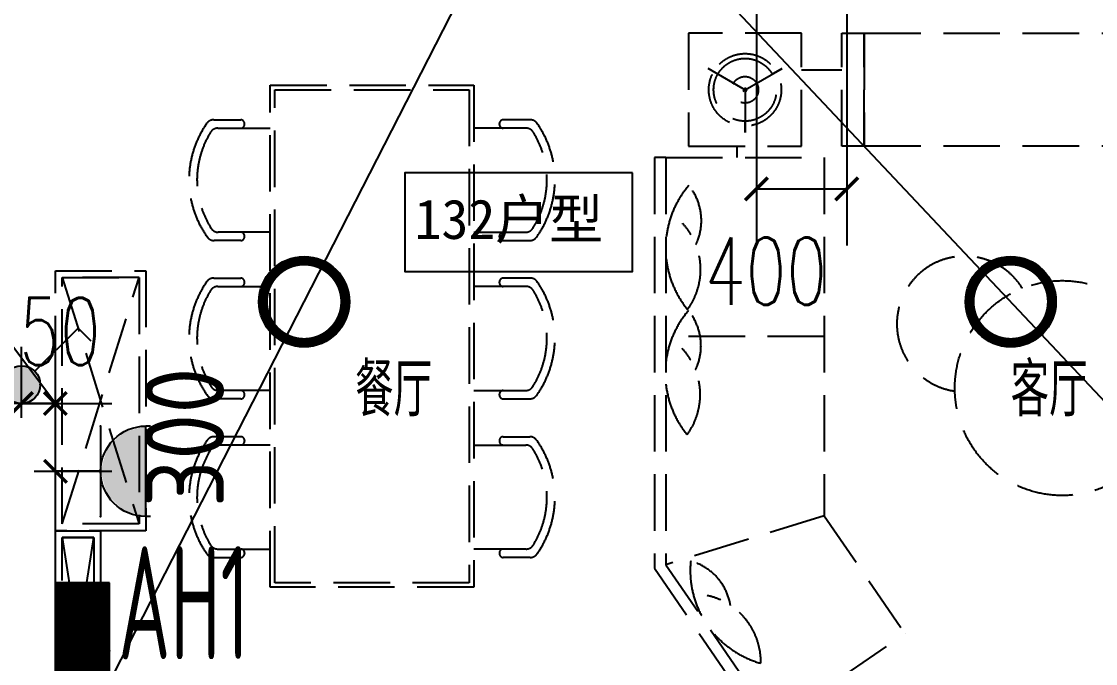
# Model space of a CAD drawing. Extents: x 3753737 to 4713801, y -857380 to 24339.
# Drawn here: x 4224763 to 4229513, y -766086 to -763247 of the extents above; entities that cross this region are included whole.
import ezdxf
from ezdxf.enums import TextEntityAlignment as Align

# ---------------------------------------------------------------- set-up
doc = ezdxf.new("R2010")
doc.units = 0
doc.header["$LTSCALE"] = 1000
doc.header["$MEASUREMENT"] = 0
doc.linetypes.add('A户型$0$DASH', pattern=[0.35, 0.25, -0.1])
doc.layers.get('0').update_dxf_attribs({"linetype": 'CONTINUOUS'})
doc.layers.get('Defpoints').update_dxf_attribs({"linetype": 'CONTINUOUS'})
for name, color, linetype in [('!!电气', 1, 'CONTINUOUS'), ('5fur', 175, 'CONTINUOUS'), ('EQUIP-插座', 3, 'CONTINUOUS'), ('EQUIP-照明', 3, 'CONTINUOUS'), ('EQUIP-箱柜', 3, 'CONTINUOUS'), ('TEL_TEXT', 7, 'CONTINUOUS'), ('WALL', 252, 'CONTINUOUS')]:
    doc.layers.add(name, color=color, linetype=linetype)
doc.layers.add('PUB_TEXT', color=7, linetype='CONTINUOUS', lineweight=20)
doc.layers.add('WINDOW', color=146, linetype='CONTINUOUS', lineweight=20)
doc.styles.add('_TCH_DIM_T3', font='SIMPLEX.shx', dxfattribs={"width": 0.7058823529411765, "bigfont": 'GBCBIG.shx'})
doc.styles.add('_TCH_LABEL', font='COMPLEX', dxfattribs={"bigfont": 'GBCBIG'})
doc.styles.add('_TEL_DIM', font='SIMPLEX', dxfattribs={"width": 0.8, "height": 3.5, "bigfont": 'HZTXT'})
doc.styles.get("Standard").update_dxf_attribs({"font": 'gbenor.shx', "bigfont": 'gbcbig.shx'})
doc.styles.add('黑体', font='simhei.ttf')
doc.dimstyles.new('_TCH_ARCH&&100', dxfattribs={"dimtxt": 297.5, "dimasz": 100, "dimexe": 250, "dimexo": 300, "dimgap": 100, "dimtad": 1, "dimdec": 0, "dimzin": 0, "dimdsep": 46, "dimtxsty": '_TCH_DIM_T3', "dimblk": 'ARCHTICK', "dimcen": 0.09, "dimclrt": 7, "dimazin": 2, "dimtfac": 1, "dimtdec": 0, "dimtix": 1, "dimtmove": 2, "dimatfit": 3, "dimfxl": 1, "dimtolj": 1, "dimtzin": 0, "dimarcsym": 0})
doc.dimstyles.get("Standard").update_dxf_attribs({"dimscale": 100, "dimtxt": 3.5, "dimasz": 1, "dimexe": 2.5, "dimexo": 3, "dimgap": 1.5, "dimtad": 1, "dimdec": 0, "dimzin": 0, "dimdsep": 46, "dimtxsty": 'Standard', "dimblk": 'ARCHTICK', "dimcen": 0.09, "dimadec": 0, "dimazin": 0, "dimtfac": 1, "dimtdec": 0, "dimtix": 1, "dimtmove": 2, "dimatfit": 3, "dimfxl": 1, "dimtolj": 1, "dimtzin": 0, "dimarcsym": 0})

# ---------------------------------------------------------------- blocks, each defined once
blk = doc.blocks.new('dfgdfgsf')
at = {"layer": '5fur', "color": 252, "linetype": 'A户型$0$DASH'}
for p, q in [((2094650.822318503, -1252230.379037612), (2094477.879718294, -1252130.530580827)), ((2094632.326403065, -1252230.379037612), (2094805.269003275, -1252130.530580827)), ((2094891.574360784, -1252137), (2095069.08334725, -1252137)), ((2094641.574360784, -1252214.361104977), (2094641.574360784, -1252414.058018547)), ((2092291.533499984, -1252357.542387553), (2092411.453266368, -1252357.542387553)), ((2092428.013266368, -1252378.292469392), (2092428.013266368, -1252374.612469392)), ((2093555.135908604, -1252378.292469392), (2093555.135908604, -1252374.612469392)), ((2093691.615674988, -1252357.542387553), (2093571.695908604, -1252357.542387553)), ((2092309.426789955, -1252394.852469392), (2092541.574587486, -1252394.852469392)), ((2093673.722385016, -1252394.852469392), (2093441.574587486, -1252394.852469392)), ((2094607, -1252525.039726734), (2094607, -1252475.039726734)), ((2094241.574360784, -1252525.039726734), (2094241.574360784, -1254340.518235486)), ((2094291.574360784, -1252525.039726734), (2094241.574360784, -1252525.039726734)), ((2094291.574360784, -1252525.039726734), (2094991.574360784, -1252525.039726734)), ((2094291.574360784, -1252525.039726734), (2094291.574360784, -1254325.039726734)), ((2094991.574360784, -1252525.039726734), (2094991.574360784, -1254108.340604206)), ((2092411.453266368, -1252891.652469392), (2092293.381530715, -1252891.652469392)), ((2092541.574587486, -1252854.852469392), (2092311.389874803, -1252854.852469392)), ((2092428.013266368, -1252875.092469392), (2092428.013266368, -1252871.412469392)), ((2093441.574587486, -1252854.852469392), (2093671.759300168, -1252854.852469392)), ((2093555.135908604, -1252875.092469392), (2093555.135908604, -1252871.412469392)), ((2093571.695908604, -1252891.652469392), (2093689.767644257, -1252891.652469392)), ((2092291.533499984, -1253057.542387553), (2092411.453266368, -1253057.542387553)), ((2092428.013266368, -1253078.292469392), (2092428.013266368, -1253074.612469392)), ((2093555.135908604, -1253078.292469392), (2093555.135908604, -1253074.612469392)), ((2093691.615674988, -1253057.542387553), (2093571.695908604, -1253057.542387553)), ((2092309.426789955, -1253094.852469392), (2092541.574587486, -1253094.852469392)), ((2093673.722385016, -1253094.852469392), (2093441.574587486, -1253094.852469392)), ((2094991.574360784, -1253316.69016547), (2094291.574360784, -1253316.69016547)), ((2092541.574587486, -1253554.852469392), (2092311.389874803, -1253554.852469392)), ((2093441.574587486, -1253554.852469392), (2093671.759300168, -1253554.852469392)), ((2092411.453266368, -1253591.652469392), (2092293.381530715, -1253591.652469392)), ((2092428.013266368, -1253575.092469392), (2092428.013266368, -1253571.412469392)), ((2093555.135908604, -1253575.092469392), (2093555.135908604, -1253571.412469392)), ((2093571.695908604, -1253591.652469392), (2093689.767644257, -1253591.652469392)), ((2092411.453266368, -1253758.993599892), (2092293.381530715, -1253758.993599892)), ((2092541.574587486, -1253795.793599892), (2092311.389874803, -1253795.793599892)), ((2092428.013266368, -1253775.553599892), (2092428.013266368, -1253779.233599892)), ((2093441.574587486, -1253795.793599892), (2093671.759300168, -1253795.793599892)), ((2093555.135908604, -1253775.553599892), (2093555.135908604, -1253779.233599892)), ((2093571.695908604, -1253758.993599892), (2093689.767644257, -1253758.993599892)), ((2094991.574360784, -1254108.340604206), (2094291.574360784, -1254325.039726734)), ((2094991.574360784, -1254108.340604206), (2095349.386070162, -1254630.873648174)), ((2092309.426789955, -1254255.793599892), (2092541.574587486, -1254255.793599892)), ((2092428.013266368, -1254272.353599892), (2092428.013266368, -1254276.033599892)), ((2093673.722385016, -1254255.793599892), (2093441.574587486, -1254255.793599892)), ((2093555.135908604, -1254272.353599892), (2093555.135908604, -1254276.033599892)), ((2092291.533499984, -1254293.10368173), (2092411.453266368, -1254293.10368173)), ((2093691.615674988, -1254293.10368173), (2093571.695908604, -1254293.10368173)), ((2094291.574360784, -1254325.039726734), (2094771.819949872, -1255026.370015658)), ((2094241.574360784, -1254340.518235486), (2094730.565226994, -1255054.619756192)), ((2094771.819949872, -1255026.370015658), (2095349.386070162, -1254630.873648174))]:
    blk.add_line(p, q, dxfattribs=at)
for points in [[(2094891.574360784, -1251975.039726734), (2094391.574360784, -1251975.039726734), (2094391.574360784, -1252475.039726734), (2094891.574360784, -1252475.039726734)], [(2095169.08334725, -1252475.039726642), (2095069.08334725, -1252475.039726642), (2095069.08334725, -1251975.039726642), (2095169.08334725, -1251975.039726642)], [(2096469.08334725, -1252475.039726642), (2095169.08334725, -1252475.039726642), (2095169.08334725, -1251975.039726642), (2096469.08334725, -1251975.039726642)], [(2092541.574587486, -1252205.039727125), (2093441.574587486, -1252205.039727125), (2093441.574587486, -1254425.039727125), (2092541.574587486, -1254425.039727125)], [(2092561.574587486, -1252225.039727125), (2093421.574587486, -1252225.039727125), (2093421.574587486, -1254405.039727125), (2092561.574587486, -1254405.039727125)], [(2091591.540163053, -1254175.039719756), (2091591.540163053, -1253025.039719979), (2091991.540163053, -1253025.039719979), (2091991.540163053, -1254175.039719756)], [(2091621.540163053, -1254145.039719756), (2091621.540163053, -1253055.039719979), (2091961.540163053, -1253055.039719979), (2091961.540163053, -1254145.039719756)], [(2091591.540163037, -1255125.039605072), (2091591.540163037, -1254175.039719756), (2091791.540163053, -1254175.039719756), (2091791.540163053, -1255125.039605072)], [(2091621.540163037, -1255095.039605072), (2091621.540163037, -1254205.039719756), (2091761.540163053, -1254205.039719756), (2091761.540163053, -1255095.039605072)]]:
    blk.add_lwpolyline(points, close=True, dxfattribs=at)
for points, const_width in [([(2094521.350911075, -1252155.628685681), (2094477.879718293, -1252130.530580827)], 8.888888888888888), ([(2094761.797810494, -1252155.628685681), (2094805.269003274, -1252130.530580827)], 8.88888888888889), ([(2094641.574360784, -1252363.86180884), (2094641.574360784, -1252414.058018547)], 8.88888888888889)]:
    blk.add_lwpolyline(points, dxfattribs=dict(at, const_width=const_width))
for points in [[(2091621.540163053, -1254145.039719756), (2091961.540163053, -1253055.039719979), (2091621.540163053, -1253055.039719979), (2091961.540163053, -1254145.039719756)], [(2091621.540163037, -1255095.039605072), (2091761.540163053, -1254205.039719756), (2091621.540163037, -1254205.039719756), (2091761.540163053, -1255095.039605072)]]:
    blk.add_lwpolyline(points, dxfattribs=at)
blk.add_circle((2096044.438440045, -1253544.00010533), 475, dxfattribs=at)
for centre, radius, start, end in [((2092616.821769427, -1252623.295752064), 434.5839883125198, 144.8602936227334, 215.5995607798544), ((2092291.533499984, -1252394.342387554), 36.8, 90, 144.8602936227334), ((2092410.549405145, -1252374.986860969), 17.46787387877194, 1.228123127383116, 87.03395093603103), ((2092411.453266368, -1252378.292469392), 16.56, 270, 0), ((2093572.599769826, -1252374.986860969), 17.46787387877194, 92.96604906396895, 178.7718768726169), ((2093571.695908604, -1252378.292469392), 16.56, 180, 270), ((2093691.615674988, -1252394.342387554), 36.8, 35.13970637726662, 90), ((2093366.327405545, -1252623.295752064), 434.5839883125198, 324.4004392201456, 35.13970637726662), ((2092616.821769427, -1252623.295752064), 399.0413852635766, 148.058807733434, 212.5233636423179), ((2092309.426789955, -1252431.652469392), 36.8, 90, 148.058807733434), ((2093673.722385016, -1252431.652469392), 36.8, 31.94119226656599, 90), ((2093366.327405545, -1252623.295752064), 399.0413852635766, 327.4766363576821, 31.94119226656599), ((2094716.900015383, -1252925.481991468), 426.6264296363831, 139.4268288252116, 219.4425333606681), ((2094202.689006272, -1252803.708540907), 245.7754424505531, 334.4164539123369, 39.3129121215151), ((2092311.389874803, -1252818.052469392), 36.8, 212.5233636423179, 270), ((2093671.759300168, -1252818.052469392), 36.8, 270, 327.4766363576821), ((2094143.900273647, -1253019.424539241), 301.1155695800327, 323.9756232806231, 42.79881660041365), ((2092293.381530715, -1252854.852469392), 36.8, 215.5995607798544, 270), ((2092411.453266368, -1252871.412469392), 16.56, 0, 90), ((2092411.453266368, -1252875.092469392), 16.56, 270, 0), ((2093571.695908604, -1252871.412469392), 16.56, 90, 180), ((2093571.695908604, -1252875.092469392), 16.56, 180, 270), ((2093689.767644257, -1252854.852469392), 36.8, 270, 324.4004392201456), ((2095613.000119922, -1253260.747055889), 300, 31.73926190336141, 261.688380316601), ((2092616.821769427, -1253323.295752064), 434.5839883125198, 144.8602936227334, 215.5995607798544), ((2092291.533499984, -1253094.342387554), 36.8, 90, 144.8602936227334), ((2092410.549405145, -1253074.986860969), 17.46787387877194, 1.228123127383116, 87.03395093603103), ((2092411.453266368, -1253078.292469392), 16.56, 270, 0), ((2093572.599769826, -1253074.986860969), 17.46787387877194, 92.96604906396895, 178.7718768726169), ((2093571.695908604, -1253078.292469392), 16.56, 180, 270), ((2093691.615674988, -1253094.342387554), 36.8, 35.13970637726662, 90), ((2093366.327405545, -1253323.295752064), 434.5839883125198, 324.4004392201456, 35.13970637726662), ((2092616.821769427, -1253323.295752064), 399.0413852635766, 148.058807733434, 212.5233636423179), ((2092309.426789955, -1253131.652469392), 36.8, 90, 148.058807733434), ((2093673.722385016, -1253131.652469392), 36.8, 31.94119226656599, 90), ((2093366.327405545, -1253323.295752064), 399.0413852635766, 327.4766363576821, 31.94119226656599), ((2094715.23085386, -1253478.909436044), 426.6264296363831, 139.4268288252116, 219.4425333606681), ((2094201.019844748, -1253357.135985482), 245.7754424505531, 334.4164539123369, 39.3129121215151), ((2094142.231112124, -1253572.851983817), 301.1155695800327, 323.9756232806231, 42.79881660041365), ((2092311.389874803, -1253518.052469392), 36.8, 212.5233636423179, 270), ((2092411.453266368, -1253571.412469392), 16.56, 0, 90), ((2093571.695908604, -1253571.412469392), 16.56, 90, 180), ((2093671.759300168, -1253518.052469392), 36.8, 270, 327.4766363576821), ((2092293.381530715, -1253554.852469392), 36.8, 215.5995607798544, 270), ((2092411.453266368, -1253575.092469392), 16.56, 270, 0), ((2093571.695908604, -1253575.092469392), 16.56, 180, 270), ((2093689.767644257, -1253554.852469392), 36.8, 270, 324.4004392201456), ((2092616.821769427, -1254027.35031722), 434.5839883125198, 144.4004392201456, 215.1397063772666), ((2092293.381530715, -1253795.793599892), 36.8, 90, 144.4004392201456), ((2092311.389874803, -1253832.593599892), 36.8, 90, 147.4766363576821), ((2092411.453266368, -1253775.553599892), 16.56, 0, 90), ((2092411.453266368, -1253779.233599892), 16.56, 270, 0), ((2093571.695908604, -1253775.553599892), 16.56, 90, 180), ((2093571.695908604, -1253779.233599892), 16.56, 180, 270), ((2093671.759300168, -1253832.593599892), 36.8, 32.52336364231787, 90), ((2093689.767644257, -1253795.793599892), 36.8, 35.59956077985439, 90), ((2093366.327405545, -1254027.35031722), 434.5839883125198, 324.8602936227334, 35.59956077985439), ((2092616.821769427, -1254027.35031722), 399.0413852635766, 147.4766363576821, 211.941192266566), ((2093366.327405545, -1254027.35031722), 399.0413852635766, 328.058807733434, 32.52336364231787), ((2092291.533499984, -1254256.30368173), 36.8, 215.1397063772666, 270), ((2092309.426789955, -1254218.993599892), 36.8, 211.941192266566, 270), ((2092411.453266368, -1254272.353599892), 16.56, 0, 90), ((2092410.549405145, -1254275.659208315), 17.46787387877194, 272.9660490639689, 358.7718768726169), ((2093571.695908604, -1254272.353599892), 16.56, 90, 180), ((2093572.599769826, -1254275.659208315), 17.46787387877194, 181.2281231273831, 267.033950936031), ((2093673.722385016, -1254218.993599892), 36.8, 270, 328.058807733434), ((2093691.615674988, -1254256.30368173), 36.8, 270, 324.8602936227334), ((2094825.785494679, -1254350.08124214), 426.6264296363831, 174.4352511586671, 254.4509556893775), ((2094334.750811015, -1254545.341772183), 245.7754424505531, 9.424876234350627, 74.3213344510711), ((2094410.354445037, -1254755.754693706), 301.1155695800327, 358.9840456094636, 77.80723892462674)]:
    blk.add_arc(centre, radius, start, end, dxfattribs=at)
for major_axis, ratio, start_param, end_param in [((-113.2638872716998, 113.2638872716998), 0.9999999999997511, 4.712388980384682, 10.99557428756427), ((-98.16203563551878, 98.16203563551878), 0.999999999998388, 4.712388980384681, 10.99557428756427), ((-41.53009199966709, 41.53009199966709), 0.9999999999975253, 4.71238898038469, 10.99557428756428)]:
    blk.add_ellipse((2094641.574360784, -1252225.039726734), major_axis=major_axis, ratio=ratio, start_param=start_param, end_param=end_param, dxfattribs=at)
blk = doc.blocks.new('A$C100F5A36')
at = {"color": 252}
blk.add_lwpolyline([(30154.52934240503, -14262.58470323472), (29148.52934240503, -14262.58470323472), (29148.52934240503, -14698.58470323472), (30154.52934240503, -14698.58470323472)], close=True, dxfattribs=at)
at = {"layer": 'WALL', "color": 252}
for p, q in [((27602.46590067801, -15282.39990999138), (25402.45448842742, -15282.39990994894)), ((27602.46590088663, -16982.39991768032), (27602.46590067801, -15282.39990999138))]:
    blk.add_line(p, q, dxfattribs=at)
at = {"layer": 'WINDOW', "color": 252}
blk.add_blockref('dfgdfgsf', (-2063989.108700188, 1238329.789241821), dxfattribs=at)
at = {"color": 252, "style": '黑体'}
blk.add_text('132户型', height=175, dxfattribs=at).set_placement((29190.76958350558, -14554.77181879804))
at = {"layer": 'PUB_TEXT', "color": 252}
for s, p in [('餐厅', (28927.92726114718, -15339.91728399601)), ('客厅', (31826.88718830701, -15339.91728399601))]:
    blk.add_text(s, height=236.3120567375886, dxfattribs=at).set_placement(p)
blk = doc.blocks.new('$equip$00001150')
at = {"const_width": 0.1}
blk.add_lwpolyline([(-0.4500000000007276, 0, 1), (0.4500000000007276, 0, 1)], format="xyb", close=True, dxfattribs=at)
blk.add_circle((0, 0), 0.5)
at = {"flags": 9}
blk.add_attdef('A', (0, 0), '', height=2e-05, dxfattribs=at)
blk = doc.blocks.new('*X7')
at = {"color": 0}
for p, q in [((-250, 32.84271247461896), (-82.84271247461896, 200)), ((-250, 68.19805153394634), (-118.1980515339463, 200)), ((-250, 103.5533905932737), (-153.5533905932737, 200)), ((-250, 138.9087296526011), (-188.9087296526011, 200)), ((-250, 174.2640687119285), (-224.2640687119285, 200)), ((-247.4873734152916, 0), (-47.48737341529158, 200)), ((-212.1320343559642, 0), (-12.13203435596424, 200)), ((-176.7766952966369, 0), (23.22330470336314, 200)), ((-141.4213562373095, 0), (58.57864376269053, 200)), ((-106.0660171779821, 0), (93.93398282201788, 200)), ((-70.71067811865474, 0), (129.2893218813453, 200)), ((-35.35533905932737, 0), (164.6446609406726, 200)), ((0, 0), (200, 200)), ((35.35533905932737, 0), (235.3553390593274, 200)), ((70.71067811865474, 0), (250, 179.2893218813453)), ((106.0660171779821, 0), (250, 143.9339828220179)), ((141.4213562373095, 0), (250, 108.5786437626905)), ((176.7766952966369, 0), (250, 73.22330470336315)), ((212.1320343559642, 0), (250, 37.86796564403577)), ((247.4873734152916, 0), (250, 2.512626584708425))]:
    blk.add_line(p, q, dxfattribs=at)
blk = doc.blocks.new('$equip$00001421')
for p, q in [((0.75, 0.5999999999985448), (-0.75, 0.5999999999985448)), ((-0.75, 0.5999999999985448), (-0.75, 0)), ((0.75, 0), (0.75, 0.5999999999985448)), ((-0.75, 0), (0.75, 0))]:
    blk.add_line(p, q)
at = {"const_width": 0.6000000000000001}
blk.add_lwpolyline([(-0.75, 0.2999999999992724), (0.75, 0.2999999999992724)], dxfattribs=at)
for p in [(0, 0.5999999999985448), (-0.75, 0.2999999999992724), (0.75, 0.2999999999992724), (0, 0)]:
    blk.add_point(p)
at = {"xscale": 0.00300000000061118, "yscale": 0.00300000000061118, "zscale": 0.00300000000061118}
blk.add_blockref('*X7', (0, 0), dxfattribs=at)
at = {"style": '_TCH_LABEL', "flags": 9}
blk.add_attdef('A', (0, 0), '', height=2e-05, dxfattribs=at)
blk = doc.blocks.new('$equip$00001237')
for p, q in [((-0.5, 1.05000000000291), (-0.5, 1)), ((-0.5, 1), (0.5, 1)), ((0.5, 1.05000000000291), (0.5, 1)), ((0.5, 0.5), (-0.5, 0.5)), ((0, 0.5), (0, 0))]:
    blk.add_line(p, q)
blk.add_arc((0, 1), 0.500000000000025, 180, 0)
for p in [(0, 1), (-0.5, 0.5), (0.5, 0.5), (0, 0)]:
    blk.add_point(p)
for points in [[(0.4330127018911298, 0.75), (-0.4330127018911298, 0.75), (0.5, 1), (-0.5, 1)], [(0.25, 0.5669872981088702), (-0.25, 0.5669872981088702), (0.4330127018911298, 0.75), (-0.4330127018911298, 0.75)], [(0, 0.5), (0, 0.5), (0.25, 0.5669872981088702), (-0.25, 0.5669872981088702)]]:
    blk.add_solid(points)
at = {"flags": 9}
blk.add_attdef('A', (0, 0), '', height=2e-05, dxfattribs=at)
blk = doc.blocks.new('_ArchTick')
at = {"color": 0, "linetype": 'ByBlock', "const_width": 0.15}
blk.add_lwpolyline([(-0.5, -0.5), (0.5, 0.5)], dxfattribs=at)
blk = doc.blocks.new('*D237')
at = {"layer": '!!电气', "color": 0, "lineweight": -2, "transparency": 16777216}
for p, q in [((4224820.038884737, -764935.9750256592), (4225163.444676573, -764935.9750256592)), ((4224913.444676573, -765235.9765597235), (4224913.444676573, -764935.9750256592)), ((4224820.004446512, -765235.9765597235), (4225163.444676573, -765235.9765597235))]:
    blk.add_line(p, q, dxfattribs=at)
at = {"layer": 'Defpoints', "color": 0, "transparency": 16777216}
for p in [(4224520.038884737, -764935.9750256592), (4224913.444676573, -764935.9750256592), (4224520.004446512, -765235.9765597235)]:
    blk.add_point(p, dxfattribs=at)
at = {"layer": '!!电气', "color": 0, "lineweight": -2, "transparency": 16777216, "xscale": 100, "yscale": 100, "zscale": 100}
for p, rotation in [((4224913.444676573, -764935.9750256592), 90), ((4224913.444676573, -765235.9765597235), 270)]:
    blk.add_blockref('_ArchTick', p, dxfattribs=dict(at, rotation=rotation))
at = {"layer": '!!电气', "color": 0, "transparency": 16777216, "insert": (4225484.245113669, -765085.9757926906), "char_height": 350, "attachment_point": 5, "rotation": 90}
blk.add_mtext('\\A1;300', dxfattribs=at)
blk = doc.blocks.new('$equip$00001962')
for p, q in [((0.1473139127519971, 0.3556472460822988), (0.625000000003638, 0.8333333333339397)), ((0.625000000003638, 0.8333333333339397), (0.7664213562420628, 0.6919119770955149))]:
    blk.add_line(p, q)
blk.add_circle((3.637978807091713e-12, 0.2083333333339397), 0.2083333333334168)
for p in [(1.091393642127514e-11, 0.4166666666660603), (-0.2083333333284827, 0.2083333333375776), (0.2083333333393966, 0.2083333333375776), (1.091393642127514e-11, 0)]:
    blk.add_point(p)
for points in [[(-0.1041666666642413, 0.3887552924552438), (0.1041666666715173, 0.3887552924552438), (-0.1804219591176661, 0.312500000001819), (0.1804219591249421, 0.312500000001819)], [(3.637978807091713e-12, 0.4166666666660603), (3.637978807091713e-12, 0.4166666666660603), (-0.1041666666642413, 0.3887552924552438), (0.1041666666715173, 0.3887552924552438)], [(-0.1804219591176661, 0.312500000001819), (0.1804219591249421, 0.312500000001819), (-0.2083333333284827, 0.2083333333339397), (0.2083333333357587, 0.2083333333339397)], [(-0.1804219591176661, 0.1041666666660603), (0.1804219591249421, 0.1041666666660603), (-0.2083333333284827, 0.2083333333339397), (0.2083333333357587, 0.2083333333339397)], [(-0.1041666666642413, 0.02791137421263556), (0.1041666666715173, 0.02791137421263556), (-0.1804219591176661, 0.1041666666660603), (0.1804219591249421, 0.1041666666660603)], [(3.637978807091713e-12, 1.818989403545856e-12), (3.637978807091713e-12, 1.818989403545856e-12), (-0.1041666666642413, 0.02791137421263556), (0.1041666666715173, 0.02791137421263556)]]:
    blk.add_solid(points)
at = {"layer": 'TEL_TEXT', "style": '_TEL_DIM', "flags": 1}
blk.add_attdef('A', text='', height=2e-05, dxfattribs=at).set_placement((0, 0), align=Align.MIDDLE_CENTER)
blk = doc.blocks.new('*D364')
at = {"layer": '!!电气', "color": 0, "lineweight": -2, "transparency": 16777216}
for p, q in [((4228013.444677338, -762635.9750406236), (4228013.444677338, -764237.1915396275)), ((4228413.409973872, -762635.9750405707), (4228413.409973872, -764237.1915396275)), ((4228013.444677338, -763987.1915396275), (4228413.409973872, -763987.1915396275))]:
    blk.add_line(p, q, dxfattribs=at)
at = {"layer": 'Defpoints', "color": 0, "transparency": 16777216}
for p in [(4228013.444677338, -762335.9750406236), (4228413.409973872, -762335.9750405707), (4228413.409973872, -763987.1915396275)]:
    blk.add_point(p, dxfattribs=at)
at = {"layer": '!!电气', "color": 0, "lineweight": -2, "transparency": 16777216, "xscale": 100, "yscale": 100, "zscale": 100, "rotation": 180}
blk.add_blockref('_ArchTick', (4228013.444677338, -763987.1915396275), dxfattribs=at)
at = {"layer": '!!电气', "color": 0, "lineweight": -2, "transparency": 16777216, "xscale": 100, "yscale": 100, "zscale": 100}
blk.add_blockref('_ArchTick', (4228413.409973872, -763987.1915396275), dxfattribs=at)
at = {"layer": '!!电气', "color": 7, "transparency": 16777216, "insert": (4228055.759212574, -764351.0571595794), "char_height": 297.5, "attachment_point": 5, "style": '_TCH_DIM_T3'}
blk.add_mtext('\\A1;400', dxfattribs=at)
blk = doc.blocks.new('*D369')
at = {"layer": '!!电气', "color": 0, "lineweight": -2, "transparency": 16777216}
for p, q in [((4224763.444676567, -764999.0374395591), (4224763.444676567, -764685.9750256591)), ((4224913.444676567, -764999.0374395594), (4224913.444676567, -764685.9750256591)), ((4224763.444676567, -764935.9750256591), (4224663.444676567, -764935.9750256591)), ((4224763.444676567, -764935.9750256591), (4224913.444676567, -764935.9750256591)), ((4224913.444676567, -764935.9750256591), (4225013.444676567, -764935.9750256591))]:
    blk.add_line(p, q, dxfattribs=at)
at = {"layer": 'Defpoints', "color": 0, "transparency": 16777216}
for p in [(4224913.444676567, -764935.9750256591), (4224763.444676567, -765299.0374395591), (4224913.444676567, -765299.0374395594)]:
    blk.add_point(p, dxfattribs=at)
at = {"layer": '!!电气', "color": 0, "lineweight": -2, "transparency": 16777216, "xscale": 100, "yscale": 100, "zscale": 100}
blk.add_blockref('_ArchTick', (4224763.444676567, -764935.9750256591), dxfattribs=at)
at = {"layer": '!!电气', "color": 0, "lineweight": -2, "transparency": 16777216, "xscale": 100, "yscale": 100, "zscale": 100, "rotation": 180}
blk.add_blockref('_ArchTick', (4224913.444676567, -764935.9750256591), dxfattribs=at)
at = {"layer": '!!电气', "color": 7, "transparency": 16777216, "insert": (4224843.798984174, -764617.2576812366), "char_height": 297.5, "attachment_point": 5, "style": '_TCH_DIM_T3'}
blk.add_mtext('\\A1;150', dxfattribs=at)

msp = doc.modelspace()

# ---------------------------------------------------------------- block references
at = {"layer": '!!电气'}
msp.add_blockref('A$C100F5A36', (4197310.978776064, -749653.575115452), dxfattribs=at)

# ---------------------------------------------------------------- next in the draw order: linework, layer by layer
at = {"layer": '!!电气', "color": 1}
for points in [[(4224913.444676568, -764935.9750256592), (4222963.444669873, -762335.9750404756)], [(4224913.410238516, -766635.9750331142), (4227113.445428848, -762335.9750404265), (4227113.445429327, -762335.97503949), (4231163.456087991, -766635.9750338185)]]:
    msp.add_lwpolyline(points, dxfattribs=at)

# ---------------------------------------------------------------- next in the draw order: block references
at = {"layer": 'EQUIP-插座', "color": 2, "xscale": -400, "yscale": 400, "zscale": 400, "rotation": 270}
msp.add_blockref('$equip$00001237', (4224913.444676568, -765235.9765597235), dxfattribs=at)
at = {"layer": 'EQUIP-照明', "color": 2, "xscale": 400, "yscale": 400, "zscale": 400}
for name, p in [('$equip$00001150', (4226013.427833682, -764485.9750367703)), ('$equip$00001150', (4229138.450758658, -764485.9750366542)), ('$equip$00001962', (4224763.444819057, -764935.9750256592))]:
    msp.add_blockref(name, p, dxfattribs=at)
at = {"layer": 'EQUIP-箱柜', "color": 2, "xscale": 400, "yscale": 400, "zscale": 400, "rotation": 269.9999999997592}
msp.add_blockref('$equip$00001421', (4224913.410238913, -766029.7561961669), dxfattribs=at)

# ---------------------------------------------------------------- next in the draw order: texts
at = {"layer": 'TEL_TEXT', "color": 4, "width": 0.6}
msp.add_text('AH1', height=500, dxfattribs=at).set_placement((4225192.246054332, -766066.804426746))

# ---------------------------------------------------------------- next in the draw order: dimensions: what is measured, and where the dimension line sits
at = {"layer": '!!电气', "color": 1}
for base, p1, p2, angle, text, picture, middle in [((4228413.409973872, -763987.1915396275), (4228013.444677338, -762335.9750406236), (4228413.409973872, -762335.9750405707), 7.571227873496351e-09, '400', '*D364', (4228055.759212574, -764351.0571595794)), ((4224913.444676567, -764935.9750256591), (4224763.444676567, -765299.0374395591), (4224913.444676567, -765299.0374395594), 359.99999999991104, '150', '*D369', (4224843.798984174, -764617.2576812366))]:
    dim = msp.add_linear_dim(base=base, p1=p1, p2=p2, angle=angle, text=text, dimstyle='_TCH_ARCH&&100', dxfattribs=at)
    dim.commit()
    dim.dimension.update_dxf_attribs({"geometry": picture, "text_midpoint": middle, "dimtype": 129})
dim = msp.add_linear_dim(base=(4224913.444676573, -764935.9750256592), p1=(4224520.004446512, -765235.9765597235), p2=(4224520.038884737, -764935.9750256592), angle=90, dimstyle='Standard', override={"dimzin": 8}, dxfattribs=at)
dim.commit()
dim.dimension.update_dxf_attribs({"geometry": '*D237', "text_midpoint": (4225484.245113669, -765085.9757926906), "dimtype": 128})

doc.saveas('drawing.dxf')
